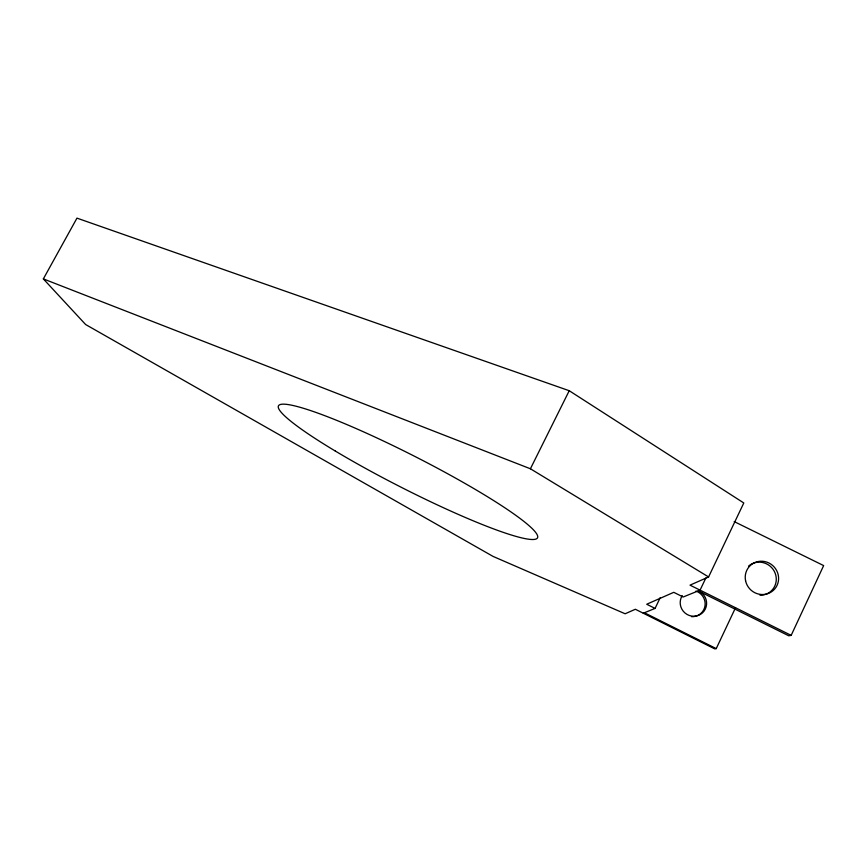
<?xml version="1.0" encoding="UTF-8"?>
<svg xmlns="http://www.w3.org/2000/svg" width="867" height="867" viewBox="0 0 867 867"><rect width="100%" height="100%" fill="white"/><g stroke="black" fill="none" stroke-linecap="round" stroke-linejoin="round"><path stroke-width="1.3" d="M698.271 590.882L788.753 635.793L791.17 635.37L823.65 565.587L734.186 521.587M791.17 635.37L690.002 585.149L708.588 576.956L743.788 502.968L569.229 390.724L76.968 218.126L43.35 278.903L85.616 324.518L493.074 556.419L625.129 613.771L635.348 609.263L714.733 648.874L716.24 648.614L735.541 607.691M705.836 578.018L700.07 590.145L683.174 597.005L673.757 592.324L646.717 604.245L655.073 608.406L660.253 597.591M43.35 278.903L530.409 468.776L569.229 390.724M643.26 613.207L655.073 608.406M644.387 612.752L716.24 648.614M530.409 468.776L708.588 576.956M695.93 591.066A13.319 12.983 46.5 0 1 691.487 616.654M698.412 590.904A13.395 13.048 46.4 0 1 705.315 609.046A13.395 13.048 46.4 0 1 687 614.41A13.395 13.048 46.4 0 1 682.242 595.64M748.568 566.086A16.831 16.289 43.6 0 1 775.12 573.098A16.831 16.289 43.6 0 1 760.001 595.239M335.334 451.057A145.32 16.831 27 0 0 537.464 537.908A145.32 16.831 27 0 0 351.373 426.499A145.32 16.831 27 0 0 335.334 451.057M745.609 580.912A16.95 16.397 43.5 0 0 773.158 590.557A16.95 16.397 43.5 0 0 766.97 562.174A16.95 16.397 43.5 0 0 745.609 580.912"/></g></svg>
